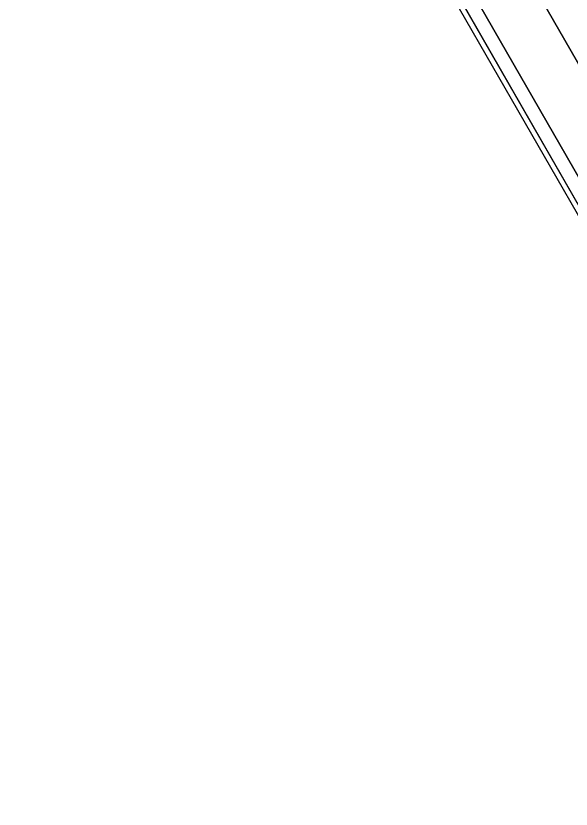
# Model space of a CAD drawing. Header units: inches. Extents: x 2605 to 2965, y 1528 to 1642.
# Drawn here: x 2721.261 to 2723.678, y 1573.028 to 1576.48 of the extents above; entities that cross this region are included whole.
import ezdxf

# ---------------------------------------------------------------- set-up
doc = ezdxf.new("R2010")
doc.units = ezdxf.units.IN
doc.layers.add('table leg', color=7, linetype='Continuous')
doc.layers.add('table top', color=7, linetype='Continuous')

msp = doc.modelspace()

# ---------------------------------------------------------------- linework, layer by layer
at = {"layer": 'table leg'}
for points, invisible_edges in [([(2721.2637, 1583.157, -5.0602), (2722.7175, 1580.5947, -4.4267), (2725.6848, 1575.4871, -4.8835), (2725.7147, 1575.4791, -5.5092)], 1), ([(2724.2661, 1574.6428, -5.5092), (2724.2741, 1574.6727, -4.8835), (2721.3345, 1579.7962, -4.4267), (2719.8424, 1582.3364, -5.0602)], 4)]:
    msp.add_3dface(points, dxfattribs=dict(at, invisible_edges=invisible_edges))
for points in [[(2722.7175, 1580.5947, -4.4267), (2722.6712, 1580.5635, -4.3569), (2725.6321, 1575.4518, -4.8121), (2725.6848, 1575.4871, -4.8835)], [(2722.4606, 1580.4419, -4.3176), (2725.4188, 1575.3287, -4.7783), (2725.6321, 1575.4518, -4.8121), (2722.6712, 1580.5635, -4.3569)], [(2722.244, 1580.3169, -4.2809), (2725.2048, 1575.2051, -4.7539), (2725.4188, 1575.3287, -4.7783), (2722.4606, 1580.4419, -4.3176)], [(2724.9816, 1575.0762, -4.7316), (2725.2048, 1575.2051, -4.7539), (2722.244, 1580.3169, -4.2809), (2722.0269, 1580.1916, -4.2598)], [(2722.0289, 1580.1927, -4.2598), (2721.8119, 1580.0674, -4.2809), (2724.7584, 1574.9474, -4.7539), (2724.9816, 1575.0762, -4.7316)], [(2721.5952, 1579.9423, -4.3176), (2724.5443, 1574.8238, -4.7783), (2724.7584, 1574.9474, -4.7539), (2721.8119, 1580.0674, -4.2809)], [(2721.3847, 1579.8208, -4.3569), (2724.3311, 1574.7007, -4.8121), (2724.5443, 1574.8238, -4.7783), (2721.5952, 1579.9423, -4.3176)], [(2724.2741, 1574.6727, -4.8835), (2724.3311, 1574.7007, -4.8121), (2721.3847, 1579.8208, -4.3569), (2721.3345, 1579.7962, -4.4267)]]:
    msp.add_3dface(points, dxfattribs=at)
at = {"layer": 'table top', "invisible_edges": 15}
for points in [[(2723.166, 1565.5532, 20.5), (2723.1658, 1606.9554, 20.5), (2718.3829, 1607.1347, 20.5), (2718.3819, 1565.374, 20.5)], [(2718.3857, 1607.1346, 19.324), (2723.1653, 1606.9553, 19.324), (2723.1661, 1565.5532, 19.324), (2718.3835, 1565.374, 19.324)], [(2727.9401, 1565.8517, 19.324), (2723.1661, 1565.5532, 19.324), (2723.1653, 1606.9553, 19.324), (2727.9401, 1606.6569, 19.324)], [(2727.9401, 1565.8517, 20.5), (2727.9401, 1606.6569, 20.5), (2723.1658, 1606.9554, 20.5), (2723.166, 1565.5532, 20.5)]]:
    msp.add_3dface(points, dxfattribs=at)

doc.saveas('drawing.dxf')
